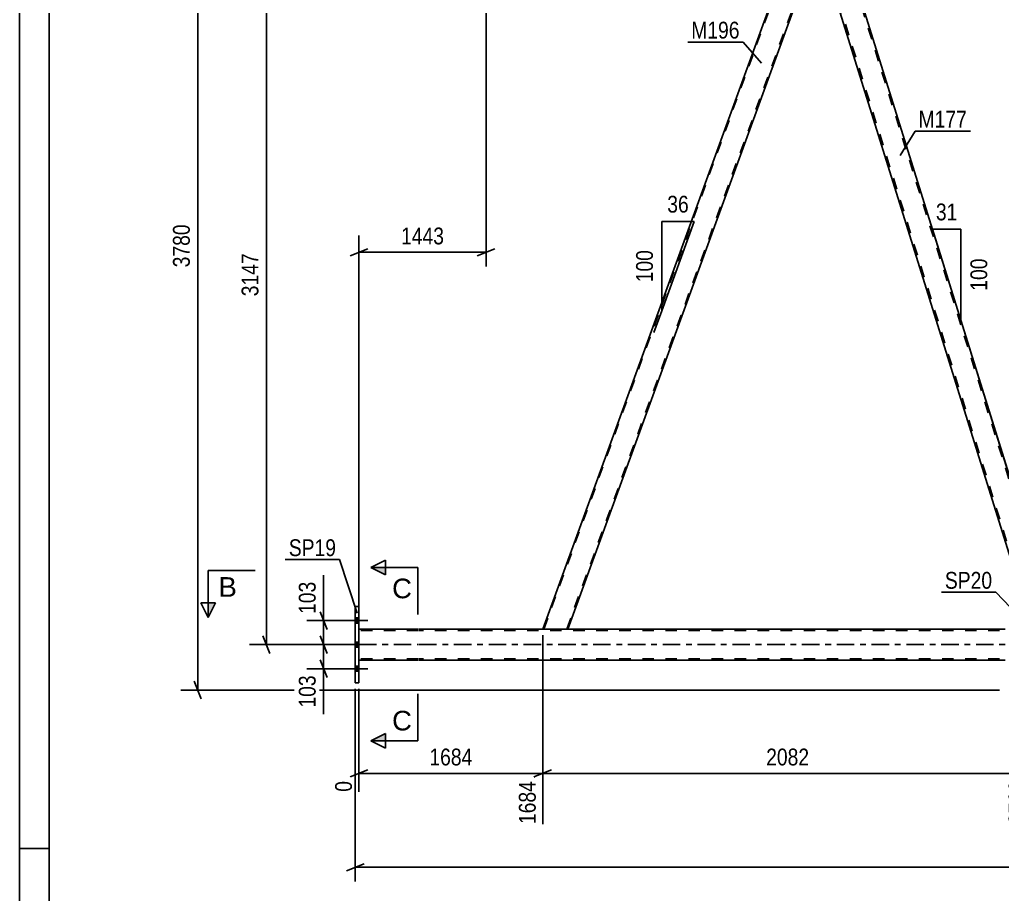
# Model space of a CAD drawing. Header units: millimetres. Extents: x 0 to 841, y 0 to 594.
# Drawn here: x 0 to 167.1, y 290.2 to 439 of the extents above; entities that cross this region are included whole.
import ezdxf

# ---------------------------------------------------------------- set-up
doc = ezdxf.new("R2010")
doc.units = ezdxf.units.MM
doc.linetypes.add('DXK_LINE_DOT2', pattern=[3.9198, 1.9599, -1.9599])
doc.linetypes.add('DXK_LINE_DOT3', pattern=[5.9187, 2.979, -0.9799, 0.9799, -0.9799])
doc.styles.add('Arial', font='ARIAL.TTF', dxfattribs={"height": 0.2})
doc.styles.add('Arial Narrow', font='ARIALN.TTF', dxfattribs={"height": 0.2})

# ---------------------------------------------------------------- blocks, each defined once
blk = doc.blocks.new('Unknown-318885939-1135')
at = {"color": 5, "linetype": 'Continuous'}
for p, q in [((0, 594), (0, 0)), ((5, 589), (5, 5)), ((5, 298), (0, 298))]:
    blk.add_line(p, q, dxfattribs=at)
blk = doc.blocks.new('Part-318885939-3571 - 3359')
at = {"color": 2, "linetype": 'Continuous'}
for p, q in [((57.06, 339.16), (57.7, 339.16)), ((57.06, 339.16), (57.06, 326.16)), ((57.7, 339.16), (57.7, 326.16)), ((57.06, 326.16), (57.7, 326.16))]:
    blk.add_line(p, q, dxfattribs=at)
blk = doc.blocks.new('Bolt-318885939-3669 - 3359')
at = {"linetype": 'Continuous'}
for points in [[(57.7, 336.32), (57.7, 337.2), (57.06, 337.2), (57.06, 336.32)], [(57.7, 336.32), (57.7, 337.2), (57.06, 337.2), (57.06, 336.32)], [(57.7, 336.32), (57.7, 337.2), (57.06, 337.2), (57.06, 336.32)], [(57.7, 332.22), (57.7, 333.1), (57.06, 333.1), (57.06, 332.22)], [(57.7, 332.22), (57.7, 333.1), (57.06, 333.1), (57.06, 332.22)], [(57.7, 328.12), (57.7, 329), (57.06, 329), (57.06, 328.12)], [(57.7, 328.12), (57.7, 329), (57.06, 329), (57.06, 328.12)], [(57.7, 328.12), (57.7, 329), (57.06, 329), (57.06, 328.12)]]:
    blk.add_hatch(color=1, dxfattribs=at).paths.add_polyline_path(points)
at = {"color": 1, "linetype": 'Continuous'}
for p, q in [((55.9, 336.76), (59.22, 336.76)), ((55.9, 336.76), (59.22, 336.76)), ((55.9, 336.76), (59.22, 336.76)), ((57.06, 337.2), (57.7, 337.2)), ((57.06, 337.2), (57.7, 337.2)), ((57.06, 337.2), (57.7, 337.2)), ((57.06, 336.32), (57.7, 336.32)), ((57.06, 336.32), (57.7, 336.32)), ((57.06, 336.32), (57.7, 336.32)), ((55.9, 332.66), (59.22, 332.66)), ((55.9, 332.66), (59.22, 332.66)), ((57.06, 333.1), (57.7, 333.1)), ((57.06, 333.1), (57.7, 333.1)), ((57.06, 332.22), (57.7, 332.22)), ((57.06, 332.22), (57.7, 332.22)), ((55.9, 328.56), (59.22, 328.56)), ((55.9, 328.56), (59.22, 328.56)), ((55.9, 328.56), (59.22, 328.56)), ((57.06, 329), (57.7, 329)), ((57.06, 329), (57.7, 329)), ((57.06, 329), (57.7, 329)), ((57.06, 328.12), (57.7, 328.12)), ((57.06, 328.12), (57.7, 328.12)), ((57.06, 328.12), (57.7, 328.12))]:
    blk.add_line(p, q, dxfattribs=at)
blk = doc.blocks.new('Part-318885939-3846 - 3359')
at = {"color": 2, "linetype": 'Continuous'}
for p, q in [((88.95, 335.3), (133.07, 456.52)), ((133.07, 456.52), (137.32, 456.52)), ((93.2, 335.3), (135.8, 452.32))]:
    blk.add_line(p, q, dxfattribs=at)
at = {"color": 7, "linetype": 'DXK_LINE_DOT2'}
for p, q in [((89.12, 335.3), (133.24, 456.52)), ((93.03, 335.3), (137.15, 456.52)), ((137.32, 456.52), (135.8, 452.32)), ((88.95, 335.3), (93.2, 335.3))]:
    blk.add_line(p, q, dxfattribs=at)
blk = doc.blocks.new('Part-318885939-3837 - 3359')
at = {"color": 2, "linetype": 'Continuous'}
for p, q in [((67.82, 335.3), (57.7, 335.3)), ((167.6, 335.3), (67.92, 335.3)), ((67.82, 330.02), (57.7, 330.02)), ((167.6, 330.02), (67.92, 330.02))]:
    blk.add_line(p, q, dxfattribs=at)
at = {"color": 7, "linetype": 'DXK_LINE_DOT2'}
for p, q in [((57.7, 330.02), (57.7, 335.3)), ((67.82, 335.06), (57.7, 335.06)), ((754.61, 335.06), (67.92, 335.06)), ((67.82, 330.26), (57.7, 330.26)), ((754.61, 330.26), (67.92, 330.26))]:
    blk.add_line(p, q, dxfattribs=at)
at = {"color": 7, "linetype": 'DXK_LINE_DOT3'}
for p, q in [((57.7, 332.66), (67.82, 332.66)), ((67.92, 332.66), (754.61, 332.66))]:
    blk.add_line(p, q, dxfattribs=at)
blk = doc.blocks.new('Part-318885939-3851 - 3359')
at = {"color": 2, "linetype": 'Continuous'}
for p, q in [((137.32, 456.52), (135.8, 452.32)), ((138.64, 456.52), (137.32, 456.52)), ((174.92, 340.12), (138.64, 456.52)), ((170.73, 340.12), (135.78, 452.27)), ((135.8, 452.32), (135.8, 452.32))]:
    blk.add_line(p, q, dxfattribs=at)
at = {"color": 7, "linetype": 'DXK_LINE_DOT2'}
for p, q in [((175.21, 338.4), (138.39, 456.52)), ((135.8, 452.32), (135.78, 452.27)), ((172.49, 335.3), (135.91, 452.64)), ((172.24, 335.3), (170.73, 340.12)), ((175.34, 338.77), (174.92, 340.12)), ((174.08, 335.3), (175.34, 338.77)), ((172.24, 335.3), (174.08, 335.3))]:
    blk.add_line(p, q, dxfattribs=at)
blk = doc.blocks.new('StraightDimension-318885939-4276 - 3359')
at = {"color": 7, "linetype": 'Continuous'}
for p, q in [((51.08, 338.26), (52.28, 335.26)), ((56.06, 336.76), (48.83, 336.76)), ((51.68, 332.66), (51.68, 336.76)), ((56.06, 332.66), (48.83, 332.66)), ((52.28, 331.16), (51.08, 334.16))]:
    blk.add_line(p, q, dxfattribs=at)
at = {"color": 0}
blk.add_wipeout([(50.93, 343.97), (46.73, 343.97), (46.73, 337.28), (50.93, 337.28)], dxfattribs=at)
at = {"color": 7, "linetype": 'Continuous'}
blk.add_line((51.68, 336.76), (51.68, 344.49), dxfattribs=at)
blk.add_line((51.68, 336.76), (51.68, 344.49), dxfattribs=at)
at = {"color": 3, "style": 'Arial Narrow'}
blk.add_text('103', height=2.863, rotation=90.0002, dxfattribs=at).set_placement((50.33, 337.88))
blk = doc.blocks.new('AngleDimension-318885939-3997 - 3359')
at = {"color": 7, "linetype": 'Continuous'}
for p, q in [((109.18, 404.67), (114.72, 404.67)), ((109.18, 389.44), (114.72, 404.67)), ((109.18, 389.44), (109.18, 404.67)), ((107.83, 385.74), (109.18, 389.44))]:
    blk.add_line(p, q, dxfattribs=at)
at = {"color": 0}
for points in [[(114.37, 405.57), (114.37, 409.77), (109.52, 409.77), (109.52, 405.57)], [(108.28, 400.4), (104.08, 400.4), (104.08, 393.71), (108.28, 393.71)]]:
    blk.add_wipeout(points, dxfattribs=at)
at = {"color": 3, "style": 'Arial Narrow'}
blk.add_text('36', height=2.863, dxfattribs=at).set_placement((110.12, 406.17))
blk.add_text('100', height=2.863, rotation=90.0002, dxfattribs=at).set_placement((107.68, 394.31))
blk = doc.blocks.new('StraightDimension-318885939-4203 - 3359')
at = {"color": 7, "linetype": 'Continuous'}
for p, q in [((30.88, 474.62), (29.68, 477.62)), ((82.31, 476.12), (27.43, 476.12)), ((30.28, 324.92), (30.28, 476.12)), ((29.68, 326.42), (30.88, 323.42)), ((166.6, 324.92), (27.43, 324.92))]:
    blk.add_line(p, q, dxfattribs=at)
at = {"color": 0}
blk.add_wipeout([(29.53, 404.78), (25.33, 404.78), (25.33, 396.26), (29.53, 396.26)], dxfattribs=at)
at = {"color": 3, "style": 'Arial Narrow'}
blk.add_text('3780', height=2.863, rotation=90.0002, dxfattribs=at).set_placement((28.93, 396.86))
blk = doc.blocks.new('StraightDimension-318885939-4284 - 3359')
at = {"color": 7, "linetype": 'Continuous'}
for p, q in [((56.06, 332.66), (48.83, 332.66)), ((51.08, 334.16), (52.28, 331.16)), ((51.68, 328.56), (51.68, 332.66)), ((52.28, 327.06), (51.08, 330.06)), ((56.06, 328.56), (48.83, 328.56))]:
    blk.add_line(p, q, dxfattribs=at)
at = {"color": 0}
blk.add_wipeout([(50.93, 328.03), (46.73, 328.03), (46.73, 321.35), (50.93, 321.35)], dxfattribs=at)
at = {"color": 7, "linetype": 'Continuous'}
blk.add_line((51.68, 328.56), (51.68, 320.82), dxfattribs=at)
blk.add_line((51.68, 328.56), (51.68, 320.82), dxfattribs=at)
at = {"color": 3, "style": 'Arial Narrow'}
blk.add_text('103', height=2.863, rotation=90.0002, dxfattribs=at).set_placement((50.33, 321.95))
blk = doc.blocks.new('StraightDimension-318885939-4325 - 3359')
at = {"color": 7, "linetype": 'Continuous'}
for p, q in [((79.32, 455.52), (79.32, 397.01)), ((57.7, 336.3), (57.7, 402.26)), ((59.2, 400.01), (56.2, 398.81)), ((57.7, 399.41), (79.32, 399.41)), ((77.82, 398.81), (80.82, 400.01))]:
    blk.add_line(p, q, dxfattribs=at)
at = {"color": 0}
blk.add_wipeout([(72.77, 400.16), (72.77, 404.36), (64.25, 404.36), (64.25, 400.16)], dxfattribs=at)
at = {"color": 3, "style": 'Arial Narrow'}
blk.add_text('1443', height=2.863, dxfattribs=at).set_placement((64.85, 400.76))
blk = doc.blocks.new('StraightDimension-318885939-4336 - 3359')
at = {"color": 7, "linetype": 'Continuous'}
for p, q in [((42.55, 457.02), (41.35, 460.02)), ((77.68, 458.52), (39.1, 458.52)), ((41.95, 332.66), (41.95, 458.52)), ((56.06, 332.66), (39.1, 332.66)), ((41.35, 334.16), (42.55, 331.16))]:
    blk.add_line(p, q, dxfattribs=at)
at = {"color": 0}
blk.add_wipeout([(41.2, 399.84), (37, 399.84), (37, 391.33), (41.2, 391.33)], dxfattribs=at)
at = {"color": 3, "style": 'Arial Narrow'}
blk.add_text('3147', height=2.863, rotation=90.0002, dxfattribs=at).set_placement((40.6, 391.93))
blk = doc.blocks.new('StraightDimension-318885939-4341 - 3359')
at = {"color": 7, "linetype": 'Continuous'}
for p, q in [((88.95, 334.3), (88.95, 302.14)), ((57.7, 325.16), (57.7, 307.63)), ((59.2, 311.36), (56.2, 310.16)), ((87.45, 310.16), (90.45, 311.36)), ((57.7, 310.76), (88.95, 310.76))]:
    blk.add_line(p, q, dxfattribs=at)
at = {"color": 0}
blk.add_wipeout([(77.58, 311.51), (77.58, 315.71), (69.07, 315.71), (69.07, 311.51)], dxfattribs=at)
at = {"color": 0, "linetype": 'Continuous'}
for points in [[(57.1, 310.06), (52.9, 310.06), (52.9, 307.03), (57.1, 307.03)], [(88.35, 310.06), (84.15, 310.06), (84.15, 301.54), (88.35, 301.54)]]:
    blk.add_wipeout(points, dxfattribs=at)
at = {"color": 3, "style": 'Arial Narrow'}
blk.add_text('1684', height=2.863, dxfattribs=at).set_placement((69.67, 312.11))
at = {"color": 3, "linetype": 'Continuous', "style": 'Arial Narrow'}
for s, height, p in [('0', 2.86, (56.5, 307.63)), ('1684', 2.863, (87.75, 302.14))]:
    blk.add_text(s, height=height, rotation=90.0002, dxfattribs=at).set_placement(p)
blk = doc.blocks.new('StraightDimension-318885939-4613 - 3359')
at = {"color": 7, "linetype": 'Continuous'}
for p, q in [((88.95, 334.3), (88.95, 302.14)), ((172.24, 334.3), (172.24, 302.14)), ((90.45, 311.36), (87.45, 310.16)), ((170.74, 310.16), (173.74, 311.36)), ((88.95, 310.76), (172.24, 310.76))]:
    blk.add_line(p, q, dxfattribs=at)
at = {"color": 0}
blk.add_wipeout([(134.85, 311.51), (134.85, 315.71), (126.34, 315.71), (126.34, 311.51)], dxfattribs=at)
at = {"color": 0, "linetype": 'Continuous'}
blk.add_wipeout([(171.64, 310.06), (167.44, 310.06), (167.44, 301.54), (171.64, 301.54)], dxfattribs=at)
at = {"color": 3, "style": 'Arial Narrow'}
blk.add_text('2082', height=2.863, dxfattribs=at).set_placement((126.94, 312.11))
at = {"color": 3, "linetype": 'Continuous', "style": 'Arial Narrow'}
blk.add_text('3766', height=2.863, rotation=90.0002, dxfattribs=at).set_placement((171.04, 302.14))
blk = doc.blocks.new('StraightDimension-318885939-4631 - 3359')
at = {"color": 7, "linetype": 'Continuous'}
for p, q in [((57.06, 325.16), (57.06, 292.38)), ((58.56, 295.38), (55.56, 294.18)), ((57.06, 294.78), (801.51, 294.78))]:
    blk.add_line(p, q, dxfattribs=at)
blk = doc.blocks.new('AngleDimension-318885939-4642 - 3359')
at = {"color": 7, "linetype": 'Continuous'}
for p, q in [((160.03, 403.35), (155.21, 403.35)), ((160.03, 387.89), (155.21, 403.35)), ((160.03, 387.89), (160.03, 403.35)), ((170.61, 353.96), (160.03, 387.89))]:
    blk.add_line(p, q, dxfattribs=at)
at = {"color": 0}
for points in [[(160.05, 404.25), (160.05, 408.45), (155.2, 408.45), (155.2, 404.25)], [(165.13, 398.96), (160.93, 398.96), (160.93, 392.28), (165.13, 392.28)]]:
    blk.add_wipeout(points, dxfattribs=at)
at = {"color": 3, "style": 'Arial Narrow'}
blk.add_text('31', height=2.863, dxfattribs=at).set_placement((155.8, 404.85))
blk.add_text('100', height=2.863, rotation=90.0002, dxfattribs=at).set_placement((164.53, 392.88))
blk = doc.blocks.new('Mark-318885939-3567 - 3359')
at = {"color": 0}
blk.add_wipeout([(53.81, 347.72), (53.81, 350.72), (45.77, 350.72), (45.77, 347.72)], dxfattribs=at)
blk.add_wipeout([(53.81, 347.72), (53.81, 350.72), (45.77, 350.72), (45.77, 347.72)], dxfattribs=at)
at = {"color": 30, "linetype": 'Continuous'}
for p in [(45.17, 347.12), (57.41, 338.03)]:
    blk.add_line(p, (54.41, 347.12), dxfattribs=at)
at = {"color": 3, "style": 'Arial Narrow'}
blk.add_text('SP19', height=2.863, dxfattribs=at).set_placement((45.77, 347.72))
blk = doc.blocks.new('Mark-318885939-3688 - 3359')
at = {"color": 0}
blk.add_wipeout([(165.37, 342.17), (165.37, 345.17), (157.33, 345.17), (157.33, 342.17)], dxfattribs=at)
blk.add_wipeout([(165.37, 342.17), (165.37, 345.17), (157.33, 345.17), (157.33, 342.17)], dxfattribs=at)
at = {"color": 30, "linetype": 'Continuous'}
for p in [(156.73, 341.57), (168.48, 339)]:
    blk.add_line(p, (165.97, 341.57), dxfattribs=at)
at = {"color": 3, "style": 'Arial Narrow'}
blk.add_text('SP20', height=2.863, dxfattribs=at).set_placement((157.33, 342.17))
blk = doc.blocks.new('Mark-318885939-3842 - 3359')
at = {"color": 0}
blk.add_wipeout([(122.42, 435.78), (122.42, 438.78), (114.2, 438.78), (114.2, 435.78)], dxfattribs=at)
blk.add_wipeout([(122.42, 435.78), (122.42, 438.78), (114.2, 438.78), (114.2, 435.78)], dxfattribs=at)
at = {"color": 30, "linetype": 'Continuous'}
for p in [(113.6, 435.18), (126.12, 431.57)]:
    blk.add_line(p, (123.02, 435.18), dxfattribs=at)
at = {"color": 3, "style": 'Arial Narrow'}
blk.add_text('M196', height=2.863, dxfattribs=at).set_placement((114.2, 435.78))
blk = doc.blocks.new('Mark-318885939-3847 - 3359')
at = {"color": 0}
blk.add_wipeout([(161.08, 420.62), (161.08, 423.62), (152.85, 423.62), (152.85, 420.62)], dxfattribs=at)
blk.add_wipeout([(161.08, 420.62), (161.08, 423.62), (152.85, 423.62), (152.85, 420.62)], dxfattribs=at)
at = {"color": 30, "linetype": 'Continuous'}
for p, q in [((149.74, 415.89), (152.25, 420.02)), ((152.25, 420.02), (161.68, 420.02))]:
    blk.add_line(p, q, dxfattribs=at)
at = {"color": 3, "style": 'Arial Narrow'}
blk.add_text('M177', height=2.863, dxfattribs=at).set_placement((152.85, 420.62))
blk = doc.blocks.new('SectionMark-318885939-5036 - 3359')
at = {"linetype": 'Continuous'}
blk.add_hatch(color=6, dxfattribs=at).paths.add_polyline_path([(32.07, 339.8), (33.32, 339.8), (32.07, 337.3)])
at = {"color": 6, "linetype": 'Continuous'}
for p, q in [((32.07, 345.3), (40.07, 345.3)), ((32.07, 345.3), (32.07, 337.3)), ((32.07, 337.3), (30.82, 339.8)), ((33.32, 339.8), (30.82, 339.8)), ((32.07, 337.3), (33.32, 339.8))]:
    blk.add_line(p, q, dxfattribs=at)
at = {"color": 0, "linetype": 'Continuous'}
blk.add_wipeout([(36.93, 340.8), (36.93, 344.3), (33.82, 344.3), (33.82, 340.8)], dxfattribs=at)
at = {"color": 3, "linetype": 'Continuous', "style": 'Arial'}
blk.add_text('B', height=3.34, dxfattribs=at).set_placement((33.82, 340.8))
blk = doc.blocks.new('SectionMark-318885939-5038 - 3359')
at = {"linetype": 'Continuous'}
for points in [[(62.2, 345.8), (62.2, 344.55), (59.7, 345.8)], [(62.2, 317.56), (62.2, 316.31), (59.7, 316.31)]]:
    blk.add_hatch(color=6, dxfattribs=at).paths.add_polyline_path(points)
at = {"color": 6, "linetype": 'Continuous'}
for p, q in [((59.7, 345.8), (62.2, 347.05)), ((62.2, 344.55), (62.2, 347.05)), ((67.7, 345.8), (59.7, 345.8)), ((59.7, 345.8), (62.2, 344.55)), ((67.7, 345.8), (67.7, 337.8)), ((67.7, 316.31), (67.7, 324.31)), ((59.7, 316.31), (62.2, 317.56)), ((62.2, 317.56), (62.2, 315.06)), ((67.7, 316.31), (59.7, 316.31)), ((62.2, 315.06), (59.7, 316.31))]:
    blk.add_line(p, q, dxfattribs=at)
at = {"color": 0, "linetype": 'Continuous'}
for points in [[(66.7, 340.55), (66.7, 344.05), (63.33, 344.05), (63.33, 340.55)], [(66.7, 318.06), (66.7, 321.56), (63.33, 321.56), (63.33, 318.06)]]:
    blk.add_wipeout(points, dxfattribs=at)
at = {"color": 3, "linetype": 'Continuous', "style": 'Arial'}
for p in [(63.33, 340.55), (63.33, 318.06)]:
    blk.add_text('C', height=3.34, dxfattribs=at).set_placement(p)

msp = doc.modelspace()

# ---------------------------------------------------------------- block references
for name in ['Unknown-318885939-1135', 'Part-318885939-3846 - 3359', 'Part-318885939-3851 - 3359', 'Part-318885939-3571 - 3359', 'Bolt-318885939-3669 - 3359', 'Part-318885939-3837 - 3359']:
    msp.add_blockref(name, (0, 0))

# ---------------------------------------------------------------- next in the draw order: block references
for name in ['AngleDimension-318885939-3997 - 3359', 'StraightDimension-318885939-4276 - 3359']:
    msp.add_blockref(name, (0, 0))

# ---------------------------------------------------------------- next in the draw order: block references
msp.add_blockref('StraightDimension-318885939-4203 - 3359', (0, 0))

# ---------------------------------------------------------------- next in the draw order: block references
for name in ['StraightDimension-318885939-4325 - 3359', 'StraightDimension-318885939-4284 - 3359']:
    msp.add_blockref(name, (0, 0))

# ---------------------------------------------------------------- next in the draw order: block references
msp.add_blockref('StraightDimension-318885939-4336 - 3359', (0, 0))

# ---------------------------------------------------------------- next in the draw order: block references
msp.add_blockref('StraightDimension-318885939-4341 - 3359', (0, 0))

# ---------------------------------------------------------------- next in the draw order: block references
msp.add_blockref('StraightDimension-318885939-4613 - 3359', (0, 0))

# ---------------------------------------------------------------- next in the draw order: block references
msp.add_blockref('StraightDimension-318885939-4631 - 3359', (0, 0))

# ---------------------------------------------------------------- next in the draw order: block references
for name in ['Mark-318885939-3842 - 3359', 'Mark-318885939-3847 - 3359', 'AngleDimension-318885939-4642 - 3359', 'Mark-318885939-3567 - 3359', 'Mark-318885939-3688 - 3359']:
    msp.add_blockref(name, (0, 0))

# ---------------------------------------------------------------- next in the draw order: block references
msp.add_blockref('SectionMark-318885939-5036 - 3359', (0, 0))

# ---------------------------------------------------------------- next in the draw order: block references
msp.add_blockref('SectionMark-318885939-5038 - 3359', (0, 0))

doc.saveas('drawing.dxf')
